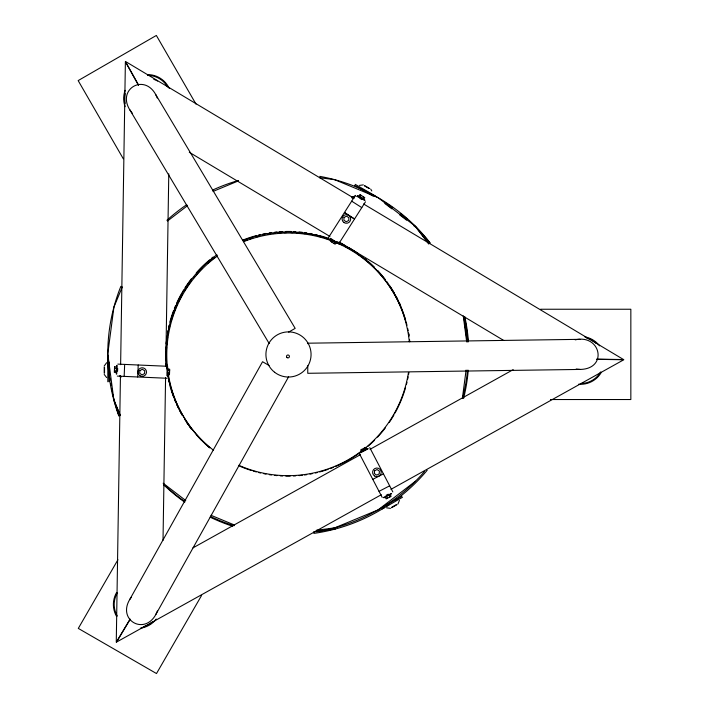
<?xml version="1.0" encoding="UTF-8"?>
<svg xmlns="http://www.w3.org/2000/svg" width="709" height="709" viewBox="0 0 709 709"><rect width="100%" height="100%" fill="white"/><g stroke="black" fill="none" stroke-linecap="round" stroke-linejoin="round"><path stroke-width="1.06" d="M120.45 375.743L116.267 642.186L130.093 619.081M120.627 364.683L125.387 61.754L138.432 85.204M163.017 540.355L165.578 377.596M165.746 366.518L168.777 173.865M116.258 373.989L116.639 365.383M116.71 374.015L117.091 365.401M124.155 376.39L124.669 364.417M137.697 376.975L138.22 365.011M166.97 375.628L167.324 367.599M167.395 376.222L167.776 367.617M462.392 398.254L466.105 370.054M117.561 371.197L117.667 368.343M167.484 370.621L167.351 373.359M399.451 500.403L397.935 504.064M122.294 286.915L113.919 307.13L107.777 353.782L113.919 400.425L120.202 415.589M269.074 365.489L262.552 361.723L129.756 599.477C117.277 620.083 144.211 635.636 155.82 614.526L288.616 376.771M155.82 614.526L157.389 610.981M117.933 559.747L78.3 628.404L156.494 673.55L201.64 595.356M364.577 185.962L368.627 188.213M129.827 619.905L116.56 642.07L381.291 494.731M328.533 237.506L355.369 195.383M331.582 241.955L332.61 240.324M360.19 197.04L361.227 195.409M333.939 243.453L334.976 241.831M362.556 198.538L363.584 196.916M338.636 243.949L365.472 201.817M129.756 599.477L131.466 597.12M106.634 362.716L104.214 366.012M386.139 495.29L388.257 494.182M167.51 221.004L187.477 205.681M415.456 481.225L378.127 509.868L334.666 527.877L316.223 530.305M395.223 505.269L391.749 507.272M361.918 199.557L359.623 198.21M269.553 343.156L269.11 343.413L129.614 109.523C117.136 88.917 144.078 73.364 155.679 94.474L295.174 328.364L288.66 332.122M381.805 507.812L401.879 496.22M382.408 508.867L402.482 497.275M391.554 507.759L396.898 504.666M192.928 547.906L360.314 454.735M369.992 449.346L513.192 369.646M390.951 489.352L623.796 359.755L596.872 359.33M360.252 452.431L367.891 448.451M360.464 452.829L368.104 448.85M372.774 479.328L383.436 473.869M379.031 491.355L389.658 485.825M383.675 497.434L391.324 493.455M383.888 497.833L391.528 493.854M213.054 191.412L238.33 180.937M351.504 197.102L355.262 196.092M352.16 198.245L353.977 197.492M359.41 185.403L363.336 184.881M395.799 505.021L396.384 504.595M313.626 531.874L335.322 529.02M575.238 339.85C600.913 333.85 608.225 369.026 580.059 369.433L307.759 373.297L307.759 365.773M580.059 339.336L307.759 343.2L307.759 343.714M540.55 309.239L630.842 309.239L630.842 399.53L550.459 399.53M104.533 367.475L104.533 372.828M390.508 508.353L386.582 507.83M596.624 359.135L623.548 359.552L363.575 203.97M117.818 364.116L167.723 366.296M114.512 368.201L116.444 368.29M167.714 370.523L169.646 370.612M114.397 371.002L116.32 371.082M167.599 373.324L169.522 373.404M117.295 376.089L167.2 378.269M576.204 369.017L580.059 369.433M319.475 177.684L334.666 179.687L378.127 197.687L415.456 226.331L428.785 243.692M356.521 196.26L359.578 197.527M211.034 515.31L234.289 524.944M364.382 185.474L369.726 188.567M355.182 184.34L375.256 195.932M354.58 185.395L373.306 196.207M354.092 198.29L125.431 61.444L138.547 85.009M189.294 152.275L329.924 236.443M339.425 242.132L503.807 340.506M333.709 240.626L334.861 241.441M357.699 195.533L364.967 200.168M357.46 195.914L364.727 200.55M351.682 201.17L361.785 207.604M354.544 218.975L344.441 212.532L353.578 218.461M330.438 238.321L337.706 242.957M330.199 238.703L337.466 243.329M384.872 203.501L391.811 208.827M399.628 214.818L406.567 220.153M413.515 225.48L416.121 227.474L428.777 243.967M119.599 375.85L121.159 377.046M163.167 483.228L185.74 500.545M106.634 377.578L104.214 374.441M129.614 109.523L132.468 113.44M195.994 104.108L156.352 35.45L78.158 80.596L123.304 158.789M370.763 189.17L371.782 190.969M369.761 447.609L392.83 491.913M366.526 449.089L365.631 447.379L360.668 449.967L361.555 451.668M390.225 494.616L391.111 496.327L386.148 498.906L385.262 497.204M364.391 448.026L365.286 449.736M388.984 495.263L389.87 496.974M361.909 449.32L362.804 451.03M386.502 496.557L387.389 498.259M359.135 453.14L382.204 497.443M155.679 94.474L157.256 98.019M120.025 414.712L114.583 401.569A180.237 180.237 0 0 0 118.793 415.146M463.908 316.95L467.196 341.906M463.252 315.806L466.682 341.844M109.035 361.989L109.035 381.77M107.821 358.594L107.821 381.77M104.214 367.058L104.214 373.235M125.112 106.669A23.902 23.902 0 0 1 125.112 90.327M147.578 74.587A23.902 23.902 0 0 1 169.238 88.386M125.023 103.505A23.105 23.105 0 0 1 125.023 93.491M147.578 75.393A23.105 23.105 0 0 1 167.581 86.95M153.791 79.355A20.127 20.127 0 0 1 157.637 81.065M601.329 372.358A23.902 23.902 0 0 1 578.553 384.216M584.783 336.864A23.902 23.902 0 0 1 599.592 345.85M600.638 371.95A23.105 23.105 0 0 1 580.627 383.507M586.609 338.087A23.105 23.105 0 0 1 596.242 343.378M156.255 619.037A23.902 23.902 0 0 1 140.409 628.183M116.586 616.44A23.902 23.902 0 0 1 116.586 592.529M152.896 621.509A23.105 23.105 0 0 1 143.262 626.8M117.277 616.032A23.105 23.105 0 0 1 117.277 592.937M467.506 370.178A180.237 180.237 0 0 1 462.658 398.325M424.39 471.618A180.237 180.237 0 0 1 316.453 531.759M234.041 525.741A180.237 180.237 0 0 1 210.476 516.489M184.969 501.653A180.237 180.237 0 0 1 163.682 484.265M118.882 416.077A180.237 180.237 0 0 1 120.867 286.339M166.881 220.313A180.237 180.237 0 0 1 186.777 204.653M212.47 190.136A180.237 180.237 0 0 1 238.224 180.556M319.715 176.355A180.237 180.237 0 0 1 429.991 242.753M464.395 316.684A180.237 180.237 0 0 1 467.851 341.765M408.898 372.491A122.329 122.329 0 0 1 408.544 374.68M408.145 376.86A122.329 122.329 0 0 1 407.71 379.031M406.984 382.257A122.329 122.329 0 0 1 406.452 384.384M405.583 387.548A122.329 122.329 0 0 1 395.028 413.037M393.956 414.942A122.329 122.329 0 0 1 389.285 422.404M385.404 427.802A122.329 122.329 0 0 1 377.56 437.125M374.512 440.28A122.329 122.329 0 0 1 368.068 446.271M366.385 447.707A122.329 122.329 0 0 1 364.665 449.116M359.366 453.148A122.329 122.329 0 0 1 349.174 459.716M348.225 460.256A122.329 122.329 0 0 1 335.339 466.584M333.283 467.426A122.329 122.329 0 0 1 330.172 468.614M328.09 469.358A122.329 122.329 0 0 1 319.67 471.937M317.552 472.486A122.329 122.329 0 0 1 315.416 473M312.182 473.692A122.329 122.329 0 0 1 310.01 474.117M306.731 474.667A122.329 122.329 0 0 1 304.533 474.986M302.326 475.269A122.329 122.329 0 0 1 299.012 475.615M295.706 475.863A122.329 122.329 0 0 1 293.499 475.987M290.203 476.085A122.329 122.329 0 0 1 285.824 476.085M282.528 475.987A122.329 122.329 0 0 1 280.321 475.863M277.006 475.615A122.329 122.329 0 0 1 274.8 475.393M271.494 474.986A122.329 122.329 0 0 1 269.296 474.667M266.017 474.117A122.329 122.329 0 0 1 263.845 473.692M260.611 473A122.329 122.329 0 0 1 258.475 472.486M256.357 471.937A122.329 122.329 0 0 1 253.193 471.042M251.083 470.404A122.329 122.329 0 0 1 239.669 466.15M209.642 447.707A122.329 122.329 0 0 1 196.251 434.67M191.306 428.688A122.329 122.329 0 0 1 184.925 419.631M182.071 414.942A122.329 122.329 0 0 1 176.541 404.157M175.646 402.127A122.329 122.329 0 0 1 174.37 399.052M173.563 396.978A122.329 122.329 0 0 1 169.85 385.439M169.043 382.257A122.329 122.329 0 0 1 168.556 380.113M167.882 376.86A122.329 122.329 0 0 1 167.484 374.68M166.287 365.888A122.329 122.329 0 0 1 166.083 363.673M165.862 360.367A122.329 122.329 0 0 1 165.764 358.16M165.702 355.971A122.329 122.329 0 0 1 165.702 351.593M165.764 349.395A122.329 122.329 0 0 1 165.862 347.188M166.083 343.883A122.329 122.329 0 0 1 166.287 341.676M166.659 338.361A122.329 122.329 0 0 1 166.961 336.163M167.484 332.875A122.329 122.329 0 0 1 167.882 330.695M168.556 327.452A122.329 122.329 0 0 1 169.043 325.307M169.85 322.116A122.329 122.329 0 0 1 173.563 310.577M174.37 308.512A122.329 122.329 0 0 1 175.646 305.428M176.541 303.399A122.329 122.329 0 0 1 182.071 292.613M182.621 291.674A122.329 122.329 0 0 1 183.755 289.795M184.925 287.925A122.329 122.329 0 0 1 191.306 278.867M196.251 272.885A122.329 122.329 0 0 1 209.642 259.849M211.362 258.448A122.329 122.329 0 0 1 213.108 257.066M242.744 240.138A122.329 122.329 0 0 1 256.357 235.618M258.475 235.069A122.329 122.329 0 0 1 260.611 234.564M262.764 234.085A122.329 122.329 0 0 1 266.017 233.447M269.296 232.889A122.329 122.329 0 0 1 271.494 232.57M274.8 232.171A122.329 122.329 0 0 1 277.006 231.949M279.222 231.763A122.329 122.329 0 0 1 282.528 231.577M285.824 231.471A122.329 122.329 0 0 1 291.302 231.497M293.499 231.577A122.329 122.329 0 0 1 295.706 231.692M299.012 231.949A122.329 122.329 0 0 1 302.326 232.295M304.533 232.57A122.329 122.329 0 0 1 306.731 232.889M310.01 233.447A122.329 122.329 0 0 1 312.182 233.864M315.416 234.564A122.329 122.329 0 0 1 317.552 235.069M319.67 235.618A122.329 122.329 0 0 1 328.09 238.197M337.378 241.858A122.329 122.329 0 0 1 345.336 245.713M349.174 247.84A122.329 122.329 0 0 1 358.462 253.769M364.665 258.448A122.329 122.329 0 0 1 366.385 259.849M368.068 261.284A122.329 122.329 0 0 1 374.512 267.284M377.56 270.439A122.329 122.329 0 0 1 385.404 279.754M386.724 281.535A122.329 122.329 0 0 1 388.018 283.334M389.897 286.073A122.329 122.329 0 0 1 393.956 292.613M395.028 294.519A122.329 122.329 0 0 1 397.093 298.409M398.555 301.387A122.329 122.329 0 0 1 405.583 320.007M406.452 323.171A122.329 122.329 0 0 1 406.984 325.307M407.71 328.524A122.329 122.329 0 0 1 408.145 330.695M408.73 333.966A122.329 122.329 0 0 1 409.066 336.163M409.501 339.469A122.329 122.329 0 0 1 409.74 341.676M408.473 372.429A121.895 121.895 0 0 1 238.827 465.308M213.374 450.144A121.895 121.895 0 0 1 167.909 374.609M167.235 370.24A121.895 121.895 0 0 1 216.919 254.761M242.903 240.537A121.895 121.895 0 0 1 331.059 239.739M336.19 241.804A121.895 121.895 0 0 1 409.306 341.711M468.259 370.222A180.237 180.237 0 0 1 463.589 398.414M427.19 470.244A180.237 180.237 0 0 1 395.303 500.235M388.993 504.657A180.237 180.237 0 0 1 387.158 505.871M384.393 507.644A180.237 180.237 0 0 1 313.839 533.39M232.614 526.22A180.237 180.237 0 0 1 210.148 517.153M184.73 502.167A180.237 180.237 0 0 1 163.557 484.655M114.3 400.523A180.237 180.237 0 0 1 113.759 398.414M113.245 396.296A180.237 180.237 0 0 1 112.758 394.16M112.075 390.943A180.237 180.237 0 0 1 111.65 388.789M111.056 385.536A180.237 180.237 0 0 1 110.693 383.365M110.205 380.086A180.237 180.237 0 0 1 109.904 377.897M108.468 358.187A180.237 180.237 0 0 1 108.442 356.007M385.315 202.792A180.237 180.237 0 0 1 392.618 207.684M400.567 213.631A180.237 180.237 0 0 1 407.347 219.267M413.79 225.187A180.237 180.237 0 0 1 429.964 243.027M464.82 316.755A180.237 180.237 0 0 1 468.436 341.818M191.288 428.954A122.329 122.329 0 0 1 189.312 426.269M188.036 424.461A122.329 122.329 0 0 1 186.786 422.626M182.195 415.137A122.329 122.329 0 0 1 180.095 411.273M178.615 408.313A122.329 122.329 0 0 1 171.41 389.746M169.965 384.464A122.329 122.329 0 0 1 169.212 381.256M168.547 378.003A122.329 122.329 0 0 1 168.148 375.832M167.058 368.131A122.329 122.329 0 0 1 166.748 364.825M166.526 361.51A122.329 122.329 0 0 1 166.429 359.303M166.367 357.114A122.329 122.329 0 0 1 166.349 354.925M166.429 350.538A122.329 122.329 0 0 1 166.588 347.233M166.748 345.026A122.329 122.329 0 0 1 167.058 341.711M167.324 339.505A122.329 122.329 0 0 1 167.625 337.307M168.148 334.019A122.329 122.329 0 0 1 168.547 331.839M169.212 328.595A122.329 122.329 0 0 1 169.708 326.45M171.41 320.096A122.329 122.329 0 0 1 177.206 304.542M178.136 302.53A122.329 122.329 0 0 1 182.195 294.705M184.42 290.938A122.329 122.329 0 0 1 191.288 280.897M193.335 278.274A122.329 122.329 0 0 1 194.745 276.554M196.18 274.87A122.329 122.329 0 0 1 202.171 268.427M207.781 263.154A122.329 122.329 0 0 1 214.65 257.535M244.437 240.874A122.329 122.329 0 0 1 247.556 239.713M249.648 238.986A122.329 122.329 0 0 1 252.794 237.976M257.012 236.762A122.329 122.329 0 0 1 259.131 236.212M262.348 235.459A122.329 122.329 0 0 1 264.501 235.007M267.772 234.395A122.329 122.329 0 0 1 269.961 234.032M273.257 233.571A122.329 122.329 0 0 1 275.464 233.314M277.671 233.093A122.329 122.329 0 0 1 280.986 232.836M284.291 232.676A122.329 122.329 0 0 1 286.489 232.614M290.858 232.614A122.329 122.329 0 0 1 293.056 232.676M296.362 232.836A122.329 122.329 0 0 1 298.569 232.995M301.883 233.314A122.329 122.329 0 0 1 305.189 233.713M307.387 234.032A122.329 122.329 0 0 1 309.576 234.395M312.846 235.007A122.329 122.329 0 0 1 315 235.459M318.217 236.212A122.329 122.329 0 0 1 320.335 236.762M324.554 237.976A122.329 122.329 0 0 1 332.911 240.874M337.023 242.558A122.329 122.329 0 0 1 343.059 245.349M345.026 246.351A122.329 122.329 0 0 1 352.657 250.667M358.213 254.283A122.329 122.329 0 0 1 360.021 255.559M361.812 256.871A122.329 122.329 0 0 1 371.206 264.634M377.463 270.776A122.329 122.329 0 0 1 384.703 279.142M388.683 284.477A122.329 122.329 0 0 1 394.612 293.756M396.739 297.594A122.329 122.329 0 0 1 398.245 300.536M399.211 302.53A122.329 122.329 0 0 1 400.603 305.561M209.74 447.804A121.895 121.895 0 0 1 204.83 443.4M201.71 440.342A121.895 121.895 0 0 1 168.051 372.482M167.749 370.284A121.895 121.895 0 0 1 217.574 255.914M243.568 241.68A121.895 121.895 0 0 1 406.124 322.32M408.579 333.008A121.895 121.895 0 0 1 408.96 335.18M114.574 366.801L114.335 372.393L116.258 372.482L116.498 366.89L114.574 366.801M139.85 370.577L139.726 373.368L142.092 374.875L144.574 373.581L144.698 370.789L142.332 369.283L139.85 370.577M167.776 369.132L167.537 374.724L169.46 374.804L169.699 369.212L167.776 369.132M344.025 217.459L343.9 220.26L346.258 221.766L348.739 220.472L348.863 217.672L346.506 216.174L344.025 217.459M374.538 470.838L374.414 473.63L376.771 475.136L379.253 473.842L379.377 471.042L377.02 469.544L374.538 470.838M331.431 239.571L330.394 241.202L335.118 244.206L336.155 242.584L331.431 239.571M360.048 194.665L359.011 196.287L363.735 199.291L364.772 197.669L360.048 194.665M344.069 222.599A4.307 4.307 0 0 0 350.689 219.152A4.307 4.307 0 0 0 344.397 215.146A4.307 4.307 0 0 0 344.069 222.599M374.582 475.969A4.307 4.307 0 0 0 381.203 472.522A4.307 4.307 0 0 0 374.91 468.516A4.307 4.307 0 0 0 374.582 475.969M139.895 375.708A4.307 4.307 0 0 0 146.515 372.269A4.307 4.307 0 0 0 140.222 368.255A4.307 4.307 0 0 0 139.895 375.708M274.622 372.269A22.573 22.573 0 0 0 310.852 357.575A22.573 22.573 0 0 0 280.011 333.54A22.573 22.573 0 0 0 274.622 372.269M287.065 357.611A1.471 1.471 0 0 0 289.414 356.654A1.471 1.471 0 0 0 287.411 355.094A1.471 1.471 0 0 0 287.065 357.611"/></g></svg>
